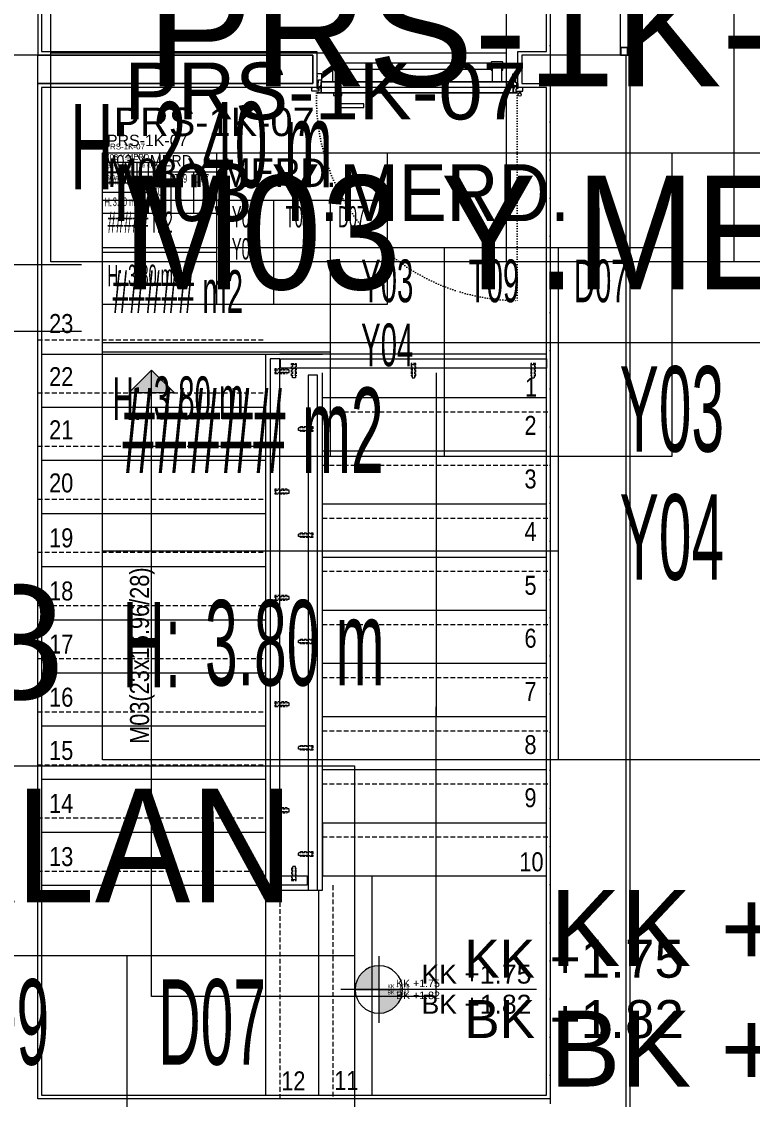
# Model space of a CAD drawing. Extents: x -9059 to 11889, y 0 to 6614.
# Drawn here: x 8836 to 9221, y 2956 to 3524 of the extents above; entities that cross this region are included whole.
import ezdxf
from ezdxf.enums import TextEntityAlignment as Align

# ---------------------------------------------------------------- set-up
doc = ezdxf.new("R2010")
doc.units = 0
doc.header["$LTSCALE"] = 10
doc.header["$MEASUREMENT"] = 0
for name, pattern in [('DASHDOT', [1, 0.5, -0.25, 0, -0.25]), ('DOT2', [0.125, 0, -0.125]), ('HIDDEN', [0.375, 0.25, -0.125])]:
    doc.linetypes.add(name, pattern=pattern)
doc.layers.get('0').update_dxf_attribs({"color": 9, "lineweight": 9})
for name, color, linetype, lineweight in [('00', 9, 'Continuous', 9), ('01', 9, 'Continuous', 9), ('06B', 9, 'Continuous', 9), ('06D', 9, 'Continuous', 9), ('10', 9, 'Continuous', 9), ('11', 9, 'Continuous', 9), ('14', 9, 'Continuous', 9), ('19', 9, 'Continuous', 9), ('19D', 9, 'DOT2', 9), ('20', 9, 'DOT2', 9), ('21', 9, 'Continuous', 9), ('21 @ 1 (1)', 9, 'Continuous', 9), ('21 @ 1 (2)', 9, 'Continuous', 9), ('21 @ 10 (2)', 9, 'Continuous', 9), ('21 @ 10 (3)', 9, 'Continuous', 9), ('21 @ 2 (1)', 9, 'Continuous', 9), ('21 @ 2 (2)', 9, 'Continuous', 9), ('21 @ 20', 9, 'Continuous', 9), ('21 @ 5 (2)', 9, 'Continuous', 9), ('21_mahal200', 9, 'Continuous', 9), ('21_mahal200 @ 1', 9, 'Continuous', 9), ('21_mahal200 @ 10 (1)', 9, 'Continuous', 9), ('21_mahal200 @ 10 (2)', 9, 'Continuous', 9), ('21_mahal200 @ 2', 9, 'Continuous', 9), ('21_mahal200 @ 20', 9, 'Continuous', 9), ('21_mahal200 @ 5 (1)', 9, 'Continuous', 9), ('21_mahal200 @ 5 (2)', 9, 'Continuous', 9), ('24', 9, 'DASHDOT', 9), ('33', 9, 'BATTING', 9), ('35', 9, 'Continuous', 9), ('40A', 9, 'Continuous', 9)]:
    doc.layers.add(name, color=color, linetype=linetype, lineweight=lineweight)
doc.styles.add('Arial', font='arial.ttf', dxfattribs={"height": 2.5})
doc.styles.add('MuuM_TEXT-STANDART', font='ARIALN.TTF')
doc.linetypes.add('BATTING', pattern='A,0.0001,-0.1,[134,ltypeshp.shx,S=0.1,R=0,X=-0.1,Y=0],-0.2,[134,ltypeshp.shx,S=0.1,R=180,X=0.1,Y=0],-0.1', length=0.4001)

# ---------------------------------------------------------------- blocks, each defined once
blk = doc.blocks.new('p-mek')
for p, q in [((1085, -328.41), (1193.11, -328.41)), ((1085, -363.41), (1193.11, -363.41))]:
    blk.add_line(p, q)
at = {"color": 6}
blk.add_lwpolyline([(210.29, -281.08, -0.000027), (210.29, -1029.08, 0.400031)], format="xyb", dxfattribs=at)
blk = doc.blocks.new('0a_roomno2')
blk.add_lwpolyline([(30, -16), (0, -16), (0, 0), (30, 0)], close=True)
for points in [[(0, 0), (30, 0)], [(0, -5), (30, -5)], [(12, -5), (12, -16)], [(18, -5), (18, -16)], [(24, -5), (24, -16)], [(12, -10.5), (0, -10.5)]]:
    blk.add_lwpolyline(points)
at = {"layer": '40A'}
blk.add_lwpolyline([(0, 0), (30, 0)], dxfattribs=at)
at = {"style": 'MuuM_TEXT-STANDART', "width": 0.6}
blk.add_text('H:', height=2.25, dxfattribs=at).set_placement((0.525, -12.962), align=Align.MIDDLE_LEFT)
at = {"style": 'Arial'}
blk.add_attdef('ODANO', (0, 1.505), '', height=3, dxfattribs=at)
blk.add_attdef('MEKANADI', text='', height=3, dxfattribs=at).set_placement((0.525, -4.75), align=Align.BOTTOM_LEFT)
at = {"style": 'MuuM_TEXT-STANDART', "width": 0.6}
for tag, p in [('YER01', (15, -7)), ('TAVAN01', (20.625, -7)), ('DUVAR01', (26.25, -7)), ('YER02', (15, -10.375)), ('TAVAN02', (20.625, -10.375)), ('DUVAR02', (26.25, -10.375)), ('YER03', (15, -13.75)), ('TAVAN03', (20.625, -13.75)), ('DUVAR03', (26.25, -13.75))]:
    blk.add_attdef(tag, text='', height=2.25, dxfattribs=at).set_placement(p, align=Align.MIDDLE_CENTER)
at = {"style": 'MuuM_TEXT-STANDART'}
blk.add_attdef('M2', text='', height=2.25, dxfattribs=at).set_placement((1.323, -7.805), align=Align.MIDDLE_LEFT)
at = {"style": 'MuuM_TEXT-STANDART', "width": 0.6}
blk.add_attdef('TEMIZTAVANYUKSEKLIGI', text='', height=2.25, dxfattribs=at).set_placement((2.7, -13.162), align=Align.MIDDLE_LEFT)
blk = doc.blocks.new('*U894')
at = {"layer": '21_mahal200 @ 20'}
ref = blk.add_blockref('0a_roomno2', (8851.4, 3717.75), dxfattribs=dict(at, xscale=20, yscale=20, zscale=20))
ref.add_attrib('ODANO', ' PRS-1K-06', (8851.4, 3752.85), dxfattribs={"layer": '0', "height": 60, "style": 'Arial'})
ref.add_attrib('MEKANADI', 'YANGIN HOLÜ', dxfattribs={"layer": '0', "height": 60, "style": 'Arial'}).set_placement((8861.9, 3627.75), align=Align.BOTTOM_LEFT)
ref.add_attrib('M2', '#### m2', dxfattribs={"layer": '0', "height": 45, "style": 'MuuM_TEXT-STANDART', "width": 0.6}).set_placement((8861.9, 3571.5), align=Align.MIDDLE_LEFT)
ref.add_attrib('TEMIZTAVANYUKSEKLIGI', '2.40 m', dxfattribs={"layer": '0', "height": 45, "style": 'MuuM_TEXT-STANDART', "width": 0.6}).set_placement((8905.4, 3459.51), align=Align.MIDDLE_LEFT)
ref.add_attrib('YER01', 'Y04', dxfattribs={"layer": '0', "height": 45, "style": 'MuuM_TEXT-STANDART', "width": 0.6}).set_placement((9151.4, 3582.75), align=Align.MIDDLE_CENTER)
ref.add_attrib('TAVAN01', 'T08', dxfattribs={"layer": '0', "height": 45, "style": 'MuuM_TEXT-STANDART', "width": 0.6}).set_placement((9263.9, 3582.75), align=Align.MIDDLE_CENTER)
ref.add_attrib('DUVAR01', 'D07', dxfattribs={"layer": '0', "height": 45, "style": 'MuuM_TEXT-STANDART', "width": 0.6}).set_placement((9376.4, 3582.75), align=Align.MIDDLE_CENTER)
ref.add_attrib('TAVAN02', 'T09', dxfattribs={"layer": '0', "height": 45, "style": 'MuuM_TEXT-STANDART', "width": 0.6}).set_placement((9263.9, 3515.25), align=Align.MIDDLE_CENTER)
blk = doc.blocks.new('p-yn_sackasa')
at = {"layer": '10'}
for points in [[(0.6, 3), (1, 3), (1, 4.5), (2.3, 4.5), (2.3, 3.7), (2.7, 3.7), (2.7, 7.6), (0, 7.6), (0, 6.5), (0.6, 6.5)], [(0.6, 3), (0.6, -0.4), (1.1, -0.4), (1.1, -1.4), (-2.6, -1.4), (-2.6, 0.5), (-2, 0.5)], [(0, 0), (0.6, 0), (0.6, 2.6), (0, 2.6), (0, 0)], [(0.3, 2.6), (0.3, 0)]]:
    blk.add_lwpolyline(points, dxfattribs=at)
blk = doc.blocks.new('K-YN-016')
at = {"layer": '06D'}
for points in [[(22.5, 9.56), (21.87, 9.56), (21.87, 13.56, -0.414214), (22.25, 13.93), (27.75, 13.93, -0.414214), (28.12, 13.56), (28.12, 9.56), (27.5, 9.56)], [(111.5, 9.56), (112.12, 9.56), (112.12, 13.56, 0.414214), (111.75, 13.93), (106.25, 13.93, 0.414214), (105.87, 13.56), (105.87, 9.56), (106.5, 9.56)]]:
    blk.add_lwpolyline(points, format="xyb", dxfattribs=at)
for points in [[(105.87, 13.31), (28.12, 13.31), (28.12, 10.18), (105.87, 10.18)], [(111.5, 12.06), (106.5, 12.06), (106.5, 3.44), (111.5, 3.44)], [(22.5, 10.94), (27.5, 10.94), (27.5, 3.44), (22.5, 3.44)]]:
    blk.add_lwpolyline(points, close=True, dxfattribs=at)
for points in [[(22.8, -2.56), (22.8, -3.81), (27.2, -3.81), (27.2, -2.56), (22.8, -2.56)], [(23.87, -3.81), (23.87, -10.06), (38.87, -10.06), (38.87, -8.19), (26.12, -8.19), (26.12, -8.19), (26.12, -3.81), (23.87, -3.81)]]:
    blk.add_lwpolyline(points, dxfattribs=at)
at = {"layer": '10', "ltscale": 10}
for p, q in [((15, 0.68), (16, 1.33)), ((15, 0.68), (16, 1.33)), ((16, 0.28), (15, 0.28)), ((16, 0.28), (15, 0.28)), ((16, 0.08), (15, 0.08)), ((16, 0.08), (15, 0.08)), ((16, 1.76), (16, 1.33)), ((16.3, 1.76), (16, 1.76)), ((16, 1.76), (16, 1.33)), ((16.3, 1.76), (16, 1.76)), ((16, 1.33), (16, -0.17)), ((16, 1.33), (16, -0.17)), ((16.3, -2.19), (16.3, 3.34)), ((16.3, 1.33), (16.3, 1.76)), ((16.3, 1.33), (16.3, 1.76)), ((16.3, -0.17), (16.3, 1.33)), ((16.3, -0.17), (16.3, 1.33)), ((117.6, 3.44), (16.4, 3.44)), ((117.5, 3.29), (16.45, 3.29)), ((16.45, -2.29), (16.45, 3.29)), ((117.55, -2.29), (117.55, 3.24)), ((117.7, -2.19), (117.7, 3.34)), ((117.7, 1.76), (117.7, 0.26)), ((118, 1.76), (117.7, 1.76)), ((117.7, 0.26), (117.7, -0.17)), ((118, 0.26), (118, 1.76)), ((118, 1.51), (119, 1.51)), ((118, 1.31), (119, 1.31)), ((119, 0.91), (118, 0.26)), ((118, -0.17), (118, 0.26)), ((14.3, -2.46), (14.3, -2.34)), ((14.4, -2.24), (16.25, -2.24)), ((119.6, -2.56), (14.4, -2.56)), ((14.45, -2.41), (14.45, -2.39)), ((14.45, -2.39), (16.35, -2.39)), ((119.54, -2.41), (14.45, -2.41)), ((16, -0.17), (16.3, -0.17)), ((16, -0.17), (16.3, -0.17)), ((119.54, -2.39), (117.65, -2.39)), ((117.7, -0.17), (118, -0.17)), ((119.6, -2.24), (117.75, -2.24)), ((119.55, -2.41), (119.55, -2.39)), ((119.7, -2.46), (119.7, -2.34)), ((120.84, -2), (120.84, -2.43)), ((120.84, -2), (120.84, -2.43)), ((121.05, -2), (121.05, -2.43)), ((121.05, -2), (121.05, -2.43)), ((121.22, -2.16), (121.05, -2.16)), ((121.22, -2.16), (121.05, -2.16)), ((121.22, -2.16), (121.22, -2.29)), ((121.22, -2.16), (121.22, -2.29)), ((121.6, -2.73), (121.73, -2.62)), ((121.6, -2.73), (121.73, -2.62))]:
    blk.add_line(p, q, dxfattribs=at)
blk.add_circle((120.95, -3.26), 0.843, dxfattribs=at)
blk.add_circle((120.95, -3.26), 0.843, dxfattribs=at)
for centre, radius, start, end in [((16.44, 3.3), 0.141, 104.9271, 165.0729), ((117.5, 3.24), 0.05, 0, 90), ((117.6, 3.34), 0.1, 0, 90), ((14.4, -2.34), 0.1, 90, 180), ((14.4, -2.46), 0.1, 180, 270), ((14.45, -2.39), 0.005, 90, 180), ((14.45, -2.41), 0.005, 180, 270), ((16.25, -2.19), 0.05, 270, 0), ((16.35, -2.29), 0.1, 270, 0), ((117.65, -2.29), 0.1, 180, 270), ((117.75, -2.19), 0.05, 180, 270), ((119.54, -2.39), 0.005, 0, 90), ((119.54, -2.41), 0.005, 270, 360), ((119.6, -2.34), 0.1, 0, 90), ((119.6, -2.46), 0.1, 270, 0), ((120.42, -2.26), 0.302, 285.5524, 60.0315), ((120.42, -2.26), 0.302, 285.5524, 60.0315), ((120.42, -2.26), 0.428, 336.352, 37.621), ((120.42, -2.26), 0.428, 336.352, 37.621), ((120.95, -3.26), 1.01, 39.4092, 74.2861), ((120.95, -3.26), 1.01, 39.4092, 74.2861)]:
    blk.add_arc(centre, radius, start, end, dxfattribs=at)
at = {"layer": '20'}
blk.add_lwpolyline([(119.7, -2.35), (119.7, -111.8, -0.421209), (13.92, -2.35, 1)], format="xyb", dxfattribs=at)
at = {"layer": '33', "ltscale": 0.25}
blk.add_lwpolyline([(117.55, 0.48), (16.45, 0.48)], dxfattribs=at)
blk.add_blockref('p-yn_sackasa', (14, 0))
at = {"xscale": -1}
blk.add_blockref('p-yn_sackasa', (120, 0), dxfattribs=at)
blk = doc.blocks.new('*U901')
at = {"layer": '21_mahal200 @ 1'}
ref = blk.add_blockref('0a_roomno2', (8878.7, 3455.28), dxfattribs=at)
ref.add_attrib('ODANO', ' PRS-1K-07', (8878.7, 3457.04), dxfattribs={"layer": '0', "height": 3, "style": 'Arial'})
ref.add_attrib('MEKANADI', 'M03 Y.MERD.', dxfattribs={"layer": '0', "height": 3, "style": 'Arial', "width": 0.9}).set_placement((8879.23, 3450.78), align=Align.BOTTOM_LEFT)
ref.add_attrib('M2', '##### m2', dxfattribs={"layer": '0', "height": 2.25, "style": 'MuuM_TEXT-STANDART', "width": 0.6}).set_placement((8879.23, 3447.97), align=Align.MIDDLE_LEFT)
ref.add_attrib('TEMIZTAVANYUKSEKLIGI', '3.80 m', dxfattribs={"layer": '0', "height": 2.25, "style": 'MuuM_TEXT-STANDART', "width": 0.6}).set_placement((8881.4, 3442.37), align=Align.MIDDLE_LEFT)
ref.add_attrib('YER01', 'Y03', dxfattribs={"layer": '0', "height": 2.25, "style": 'MuuM_TEXT-STANDART', "width": 0.6}).set_placement((8893.7, 3448.53), align=Align.MIDDLE_CENTER)
ref.add_attrib('TAVAN01', 'T09', dxfattribs={"layer": '0', "height": 2.25, "style": 'MuuM_TEXT-STANDART', "width": 0.6}).set_placement((8899.33, 3448.53), align=Align.MIDDLE_CENTER)
ref.add_attrib('DUVAR01', 'D07', dxfattribs={"layer": '0', "height": 2.25, "style": 'MuuM_TEXT-STANDART', "width": 0.6}).set_placement((8904.95, 3448.53), align=Align.MIDDLE_CENTER)
ref.add_attrib('YER02', 'Y04', dxfattribs={"layer": '0', "height": 2.25, "style": 'MuuM_TEXT-STANDART', "width": 0.6}).set_placement((8893.7, 3445.16), align=Align.MIDDLE_CENTER)
at = {"layer": '21_mahal200 @ 10 (1)'}
ref = blk.add_blockref('0a_roomno2', (8878.7, 3455.28), dxfattribs=dict(at, xscale=10, yscale=10, zscale=10))
ref.add_attrib('ODANO', ' PRS-1K-07', (8878.7, 3472.83), dxfattribs={"layer": '0', "height": 30, "style": 'Arial'})
ref.add_attrib('MEKANADI', 'M03 Y.MERD.', dxfattribs={"layer": '0', "height": 30, "style": 'Arial', "width": 0.9}).set_placement((8883.95, 3410.28), align=Align.BOTTOM_LEFT)
ref.add_attrib('M2', '##### m2', dxfattribs={"layer": '0', "height": 22.5, "style": 'MuuM_TEXT-STANDART', "width": 0.6}).set_placement((8883.95, 3382.16), align=Align.MIDDLE_LEFT)
ref.add_attrib('TEMIZTAVANYUKSEKLIGI', '3.80 m', dxfattribs={"layer": '0', "height": 22.5, "style": 'MuuM_TEXT-STANDART', "width": 0.6}).set_placement((8905.7, 3326.16), align=Align.MIDDLE_LEFT)
ref.add_attrib('YER01', 'Y03', dxfattribs={"layer": '0', "height": 22.5, "style": 'MuuM_TEXT-STANDART', "width": 0.6}).set_placement((9028.7, 3387.78), align=Align.MIDDLE_CENTER)
ref.add_attrib('TAVAN01', 'T09', dxfattribs={"layer": '0', "height": 22.5, "style": 'MuuM_TEXT-STANDART', "width": 0.6}).set_placement((9084.95, 3387.78), align=Align.MIDDLE_CENTER)
ref.add_attrib('DUVAR01', 'D07', dxfattribs={"layer": '0', "height": 22.5, "style": 'MuuM_TEXT-STANDART', "width": 0.6}).set_placement((9141.2, 3387.78), align=Align.MIDDLE_CENTER)
ref.add_attrib('YER02', 'Y04', dxfattribs={"layer": '0', "height": 22.5, "style": 'MuuM_TEXT-STANDART', "width": 0.6}).set_placement((9028.7, 3354.03), align=Align.MIDDLE_CENTER)
at = {"layer": '21_mahal200 @ 10 (2)'}
ref = blk.add_blockref('0a_roomno2', (8878.7, 3455.28), dxfattribs=dict(at, xscale=10, yscale=10, zscale=10))
ref.add_attrib('ODANO', ' PRS-1K-07', (8878.7, 3472.83), dxfattribs={"layer": '0', "height": 30, "style": 'Arial'})
ref.add_attrib('MEKANADI', 'M03 Y.MERD.', dxfattribs={"layer": '0', "height": 30, "style": 'Arial', "width": 0.9}).set_placement((8883.95, 3410.28), align=Align.BOTTOM_LEFT)
ref.add_attrib('M2', '##### m2', dxfattribs={"layer": '0', "height": 22.5, "style": 'MuuM_TEXT-STANDART', "width": 0.6}).set_placement((8883.95, 3382.16), align=Align.MIDDLE_LEFT)
ref.add_attrib('TEMIZTAVANYUKSEKLIGI', '3.80 m', dxfattribs={"layer": '0', "height": 22.5, "style": 'MuuM_TEXT-STANDART', "width": 0.6}).set_placement((8905.7, 3326.16), align=Align.MIDDLE_LEFT)
ref.add_attrib('YER01', 'Y03', dxfattribs={"layer": '0', "height": 22.5, "style": 'MuuM_TEXT-STANDART', "width": 0.6}).set_placement((9028.7, 3387.78), align=Align.MIDDLE_CENTER)
ref.add_attrib('TAVAN01', 'T09', dxfattribs={"layer": '0', "height": 22.5, "style": 'MuuM_TEXT-STANDART', "width": 0.6}).set_placement((9084.95, 3387.78), align=Align.MIDDLE_CENTER)
ref.add_attrib('DUVAR01', 'D07', dxfattribs={"layer": '0', "height": 22.5, "style": 'MuuM_TEXT-STANDART', "width": 0.6}).set_placement((9141.2, 3387.78), align=Align.MIDDLE_CENTER)
ref.add_attrib('YER02', 'Y04', dxfattribs={"layer": '0', "height": 22.5, "style": 'MuuM_TEXT-STANDART', "width": 0.6}).set_placement((9028.7, 3354.03), align=Align.MIDDLE_CENTER)
at = {"layer": '21_mahal200 @ 2'}
ref = blk.add_blockref('0a_roomno2', (8878.7, 3455.28), dxfattribs=dict(at, xscale=2, yscale=2, zscale=2))
ref.add_attrib('ODANO', ' PRS-1K-07', (8878.7, 3458.79), dxfattribs={"layer": '0', "height": 6, "style": 'Arial'})
ref.add_attrib('MEKANADI', 'M03 Y.MERD.', dxfattribs={"layer": '0', "height": 6, "style": 'Arial', "width": 0.9}).set_placement((8879.75, 3446.28), align=Align.BOTTOM_LEFT)
ref.add_attrib('M2', '##### m2', dxfattribs={"layer": '0', "height": 4.5, "style": 'MuuM_TEXT-STANDART', "width": 0.6}).set_placement((8879.75, 3440.66), align=Align.MIDDLE_LEFT)
ref.add_attrib('TEMIZTAVANYUKSEKLIGI', '3.80 m', dxfattribs={"layer": '0', "height": 4.5, "style": 'MuuM_TEXT-STANDART', "width": 0.6}).set_placement((8884.1, 3429.46), align=Align.MIDDLE_LEFT)
ref.add_attrib('YER01', 'Y03', dxfattribs={"layer": '0', "height": 4.5, "style": 'MuuM_TEXT-STANDART', "width": 0.6}).set_placement((8908.7, 3441.78), align=Align.MIDDLE_CENTER)
ref.add_attrib('TAVAN01', 'T09', dxfattribs={"layer": '0', "height": 4.5, "style": 'MuuM_TEXT-STANDART', "width": 0.6}).set_placement((8919.95, 3441.78), align=Align.MIDDLE_CENTER)
ref.add_attrib('DUVAR01', 'D07', dxfattribs={"layer": '0', "height": 4.5, "style": 'MuuM_TEXT-STANDART', "width": 0.6}).set_placement((8931.2, 3441.78), align=Align.MIDDLE_CENTER)
ref.add_attrib('YER02', 'Y04', dxfattribs={"layer": '0', "height": 4.5, "style": 'MuuM_TEXT-STANDART', "width": 0.6}).set_placement((8908.7, 3435.03), align=Align.MIDDLE_CENTER)
at = {"layer": '21_mahal200 @ 20'}
ref = blk.add_blockref('0a_roomno2', (8878.7, 3455.28), dxfattribs=dict(at, xscale=20, yscale=20, zscale=20))
ref.add_attrib('ODANO', ' PRS-1K-07', (8878.7, 3490.38), dxfattribs={"layer": '0', "height": 60, "style": 'Arial'})
ref.add_attrib('MEKANADI', 'M03 Y.MERD.', dxfattribs={"layer": '0', "height": 60, "style": 'Arial', "width": 0.9}).set_placement((8889.2, 3365.28), align=Align.BOTTOM_LEFT)
ref.add_attrib('M2', '##### m2', dxfattribs={"layer": '0', "height": 45, "style": 'MuuM_TEXT-STANDART', "width": 0.6}).set_placement((8889.2, 3309.03), align=Align.MIDDLE_LEFT)
ref.add_attrib('TEMIZTAVANYUKSEKLIGI', '3.80 m', dxfattribs={"layer": '0', "height": 45, "style": 'MuuM_TEXT-STANDART', "width": 0.6}).set_placement((8932.7, 3197.04), align=Align.MIDDLE_LEFT)
ref.add_attrib('YER01', 'Y03', dxfattribs={"layer": '0', "height": 45, "style": 'MuuM_TEXT-STANDART', "width": 0.6}).set_placement((9178.7, 3320.28), align=Align.MIDDLE_CENTER)
ref.add_attrib('TAVAN01', 'T09', dxfattribs={"layer": '0', "height": 45, "style": 'MuuM_TEXT-STANDART', "width": 0.6}).set_placement((9291.2, 3320.28), align=Align.MIDDLE_CENTER)
ref.add_attrib('DUVAR01', 'D07', dxfattribs={"layer": '0', "height": 45, "style": 'MuuM_TEXT-STANDART', "width": 0.6}).set_placement((9403.7, 3320.28), align=Align.MIDDLE_CENTER)
ref.add_attrib('YER02', 'Y04', dxfattribs={"layer": '0', "height": 45, "style": 'MuuM_TEXT-STANDART', "width": 0.6}).set_placement((9178.7, 3252.78), align=Align.MIDDLE_CENTER)
at = {"layer": '21_mahal200 @ 5 (1)'}
ref = blk.add_blockref('0a_roomno2', (8878.7, 3455.28), dxfattribs=dict(at, xscale=5, yscale=5, zscale=5))
ref.add_attrib('ODANO', ' PRS-1K-07', (8878.7, 3464.06), dxfattribs={"layer": '0', "height": 15, "style": 'Arial'})
ref.add_attrib('MEKANADI', 'M03 Y.MERD.', dxfattribs={"layer": '0', "height": 15, "style": 'Arial', "width": 0.9}).set_placement((8881.33, 3432.78), align=Align.BOTTOM_LEFT)
ref.add_attrib('M2', '##### m2', dxfattribs={"layer": '0', "height": 11.25, "style": 'MuuM_TEXT-STANDART', "width": 0.6}).set_placement((8881.33, 3418.72), align=Align.MIDDLE_LEFT)
ref.add_attrib('TEMIZTAVANYUKSEKLIGI', '3.80 m', dxfattribs={"layer": '0', "height": 11.25, "style": 'MuuM_TEXT-STANDART', "width": 0.6}).set_placement((8892.2, 3390.72), align=Align.MIDDLE_LEFT)
ref.add_attrib('YER01', 'Y03', dxfattribs={"layer": '0', "height": 11.25, "style": 'MuuM_TEXT-STANDART', "width": 0.6}).set_placement((8953.7, 3421.53), align=Align.MIDDLE_CENTER)
ref.add_attrib('TAVAN01', 'T09', dxfattribs={"layer": '0', "height": 11.25, "style": 'MuuM_TEXT-STANDART', "width": 0.6}).set_placement((8981.83, 3421.53), align=Align.MIDDLE_CENTER)
ref.add_attrib('DUVAR01', 'D07', dxfattribs={"layer": '0', "height": 11.25, "style": 'MuuM_TEXT-STANDART', "width": 0.6}).set_placement((9009.95, 3421.53), align=Align.MIDDLE_CENTER)
ref.add_attrib('YER02', 'Y04', dxfattribs={"layer": '0', "height": 11.25, "style": 'MuuM_TEXT-STANDART', "width": 0.6}).set_placement((8953.7, 3404.66), align=Align.MIDDLE_CENTER)
at = {"layer": '21_mahal200 @ 5 (2)'}
ref = blk.add_blockref('0a_roomno2', (8878.7, 3455.28), dxfattribs=dict(at, xscale=5, yscale=5, zscale=5))
ref.add_attrib('ODANO', ' PRS-1K-07', (8878.7, 3464.06), dxfattribs={"layer": '0', "height": 15, "style": 'Arial'})
ref.add_attrib('MEKANADI', 'M03 Y.MERD.', dxfattribs={"layer": '0', "height": 15, "style": 'Arial', "width": 0.9}).set_placement((8881.33, 3432.78), align=Align.BOTTOM_LEFT)
ref.add_attrib('M2', '##### m2', dxfattribs={"layer": '0', "height": 11.25, "style": 'MuuM_TEXT-STANDART', "width": 0.6}).set_placement((8881.33, 3418.72), align=Align.MIDDLE_LEFT)
ref.add_attrib('TEMIZTAVANYUKSEKLIGI', '3.80 m', dxfattribs={"layer": '0', "height": 11.25, "style": 'MuuM_TEXT-STANDART', "width": 0.6}).set_placement((8892.2, 3390.72), align=Align.MIDDLE_LEFT)
ref.add_attrib('YER01', 'Y03', dxfattribs={"layer": '0', "height": 11.25, "style": 'MuuM_TEXT-STANDART', "width": 0.6}).set_placement((8953.7, 3421.53), align=Align.MIDDLE_CENTER)
ref.add_attrib('TAVAN01', 'T09', dxfattribs={"layer": '0', "height": 11.25, "style": 'MuuM_TEXT-STANDART', "width": 0.6}).set_placement((8981.83, 3421.53), align=Align.MIDDLE_CENTER)
ref.add_attrib('DUVAR01', 'D07', dxfattribs={"layer": '0', "height": 11.25, "style": 'MuuM_TEXT-STANDART', "width": 0.6}).set_placement((9009.95, 3421.53), align=Align.MIDDLE_CENTER)
ref.add_attrib('YER02', 'Y04', dxfattribs={"layer": '0', "height": 11.25, "style": 'MuuM_TEXT-STANDART', "width": 0.6}).set_placement((8953.7, 3404.66), align=Align.MIDDLE_CENTER)
blk = doc.blocks.new('p-lama profili')
at = {"layer": '20', "linetype": 'HIDDEN', "ltscale": 0.5}
blk.add_lwpolyline([(0.75, -0.45), (-0.75, -0.45), (-0.75, -6.5), (-1.25, -6.5), (-1.25, -0.45), (-1.25, -0.45), (-1.25, 0), (1.25, 0), (1.25, -0.45), (1.25, -0.45), (1.25, -6.5), (0.75, -6.5), (0.75, -0.45)], dxfattribs=at)
blk.add_lwpolyline([(-0.75, -2.5), (0.75, -2.5), (0.75, -7.5), (-0.75, -7.5)], close=True, dxfattribs=at)
blk = doc.blocks.new('0a_elevationtarget-p')
h = blk.add_hatch(color=256)
h.paths.add_polyline_path([(2.5, 0, 0.414214), (0, 2.5), (0, 0)])
h.paths.add_polyline_path([(0, 0), (-2.5, 0, 0.414214), (0, -2.5)])
blk.add_line((0, -3.5), (0, 3.5))
blk.add_lwpolyline([(16.605, 0), (-4, 0)])
blk.add_circle((0, 0), 2.5)
at = {"layer": '40A'}
blk.add_lwpolyline([(-2.5, 0), (2.5, 0)], dxfattribs=at)
at = {"style": 'Arial'}
blk.add_attdef('BITMISKOT', text='', height=2, dxfattribs=at).set_placement((4.5, 0), align=Align.BOTTOM_LEFT)
blk.add_attdef('KABAKOT', text='', height=2, dxfattribs=at).set_placement((4.5, -0.592), align=Align.TOP_LEFT)
blk = doc.blocks.new('*U902')
at = {"layer": '21 @ 1 (1)'}
ref = blk.add_blockref('0a_elevationtarget-p', (-9025.36, 3014.35), dxfattribs=dict(at, zscale=-1, rotation=180))
ref.add_attrib('BITMISKOT', 'BK +1.82', dxfattribs={"layer": '0', "height": 2, "style": 'Arial'}).set_placement((9028.81, 3011.19), align=Align.BOTTOM_LEFT)
ref.add_attrib('KABAKOT', 'KK +1.75', dxfattribs={"layer": '0', "height": 2, "style": 'Arial'}).set_placement((9028.81, 3016.97), align=Align.TOP_LEFT)
at = {"layer": '21 @ 1 (2)'}
ref = blk.add_blockref('0a_elevationtarget-p', (1705.33, 3014.35), dxfattribs=dict(at, zscale=-1, rotation=180))
ref.add_attrib('BITMISKOT', 'BK +1.82', dxfattribs={"layer": '0', "height": 2, "style": 'Arial'}).set_placement((9028.81, 3011.19), align=Align.BOTTOM_LEFT)
ref.add_attrib('KABAKOT', 'KK +1.75', dxfattribs={"layer": '0', "height": 2, "style": 'Arial'}).set_placement((9028.81, 3016.97), align=Align.TOP_LEFT)
at = {"layer": '21 @ 10 (2)'}
ref = blk.add_blockref('0a_elevationtarget-p', (1705.33, 3014.35), dxfattribs=dict(at, xscale=10, yscale=10, zscale=-10, rotation=180))
ref.add_attrib('BITMISKOT', 'BK +1.82', dxfattribs={"layer": '0', "height": 20, "style": 'Arial'}).set_placement((9069.31, 2982.77), align=Align.BOTTOM_LEFT)
ref.add_attrib('KABAKOT', 'KK +1.75', dxfattribs={"layer": '0', "height": 20, "style": 'Arial'}).set_placement((9069.31, 3040.53), align=Align.TOP_LEFT)
at = {"layer": '21 @ 10 (3)'}
ref = blk.add_blockref('0a_elevationtarget-p', (1705.33, 3014.35), dxfattribs=dict(at, xscale=10, yscale=10, zscale=-10, rotation=180))
ref.add_attrib('BITMISKOT', 'BK +1.82', dxfattribs={"layer": '0', "height": 20, "style": 'Arial'}).set_placement((9069.31, 2982.77), align=Align.BOTTOM_LEFT)
ref.add_attrib('KABAKOT', 'KK +1.75', dxfattribs={"layer": '0', "height": 20, "style": 'Arial'}).set_placement((9069.31, 3040.53), align=Align.TOP_LEFT)
at = {"layer": '21 @ 2 (1)'}
ref = blk.add_blockref('0a_elevationtarget-p', (-9025.36, 3014.35), dxfattribs=dict(at, xscale=2, yscale=2, zscale=-2, rotation=180))
ref.add_attrib('BITMISKOT', 'BK +1.82', dxfattribs={"layer": '0', "height": 4, "style": 'Arial'}).set_placement((9033.31, 3008.04), align=Align.BOTTOM_LEFT)
ref.add_attrib('KABAKOT', 'KK +1.75', dxfattribs={"layer": '0', "height": 4, "style": 'Arial'}).set_placement((9033.31, 3019.59), align=Align.TOP_LEFT)
at = {"layer": '21 @ 2 (2)'}
ref = blk.add_blockref('0a_elevationtarget-p', (1705.33, 3014.35), dxfattribs=dict(at, xscale=2, yscale=2, zscale=-2, rotation=180))
ref.add_attrib('BITMISKOT', 'BK +1.82', dxfattribs={"layer": '0', "height": 4, "style": 'Arial'}).set_placement((9033.31, 3008.04), align=Align.BOTTOM_LEFT)
ref.add_attrib('KABAKOT', 'KK +1.75', dxfattribs={"layer": '0', "height": 4, "style": 'Arial'}).set_placement((9033.31, 3019.59), align=Align.TOP_LEFT)
at = {"layer": '21 @ 20'}
ref = blk.add_blockref('0a_elevationtarget-p', (1705.33, 3014.35), dxfattribs=dict(at, xscale=20, yscale=20, zscale=-20, rotation=180))
ref.add_attrib('BITMISKOT', 'BK +1.82', dxfattribs={"layer": '0', "height": 40, "style": 'Arial'}).set_placement((9114.31, 2951.19), align=Align.BOTTOM_LEFT)
ref.add_attrib('KABAKOT', 'KK +1.75', dxfattribs={"layer": '0', "height": 40, "style": 'Arial'}).set_placement((9114.31, 3066.71), align=Align.TOP_LEFT)
at = {"layer": '21 @ 5 (2)'}
ref = blk.add_blockref('0a_elevationtarget-p', (9024.31, 3014.35), dxfattribs=dict(at, xscale=-5, yscale=5, zscale=5, rotation=180))
ref.add_attrib('BITMISKOT', 'BK +1.82', dxfattribs={"layer": '0', "height": 10, "style": 'Arial'}).set_placement((9046.81, 2998.56), align=Align.BOTTOM_LEFT)
ref.add_attrib('KABAKOT', 'KK +1.75', dxfattribs={"layer": '0', "height": 10, "style": 'Arial'}).set_placement((9046.81, 3027.44), align=Align.TOP_LEFT)
blk = doc.blocks.new('*U908')
at = {"layer": '21_mahal200 @ 20'}
ref = blk.add_blockref('0a_roomno2', (8411.43, 3132.21), dxfattribs=dict(at, xscale=20, yscale=20, zscale=20))
ref.add_attrib('ODANO', ' PRS-1K-08', (8411.43, 3167.31), dxfattribs={"layer": '0', "height": 60, "style": 'Arial'})
ref.add_attrib('MEKANADI', 'MEKANİK ALAN', dxfattribs={"layer": '0', "height": 60, "style": 'Arial', "width": 0.9}).set_placement((8421.93, 3042.21), align=Align.BOTTOM_LEFT)
ref.add_attrib('M2', '###### m2', dxfattribs={"layer": '0', "height": 45, "style": 'MuuM_TEXT-STANDART', "width": 0.6}).set_placement((8421.93, 2985.96), align=Align.MIDDLE_LEFT)
ref.add_attrib('TEMIZTAVANYUKSEKLIGI', '2.30  m', dxfattribs={"layer": '0', "height": 45, "style": 'MuuM_TEXT-STANDART', "width": 0.6}).set_placement((8465.43, 2873.97), align=Align.MIDDLE_LEFT)
ref.add_attrib('YER01', 'Y02', dxfattribs={"layer": '0', "height": 45, "style": 'MuuM_TEXT-STANDART', "width": 0.6}).set_placement((8711.43, 2997.21), align=Align.MIDDLE_CENTER)
ref.add_attrib('TAVAN01', 'T09', dxfattribs={"layer": '0', "height": 45, "style": 'MuuM_TEXT-STANDART', "width": 0.6}).set_placement((8823.93, 2997.21), align=Align.MIDDLE_CENTER)
ref.add_attrib('DUVAR01', 'D07', dxfattribs={"layer": '0', "height": 45, "style": 'MuuM_TEXT-STANDART', "width": 0.6}).set_placement((8936.43, 2997.21), align=Align.MIDDLE_CENTER)

msp = doc.modelspace()

# ---------------------------------------------------------------- hatches: boundary and pattern name
at = {"layer": '19'}
h = msp.add_hatch(color=256, dxfattribs=at)
h.dxf.hatch_style = 1
h.paths.add_polyline_path([(8916.54, 3328.73), (8892.54, 3328.73), (8904.54, 3340.75)])

# ---------------------------------------------------------------- linework, layer by layer
at = {"layer": '00'}
for points in [[(8829.54, 3506.73), (8829.54, 3766.73), (8464.54, 3766.73), (8464.54, 3786.73), (9094.54, 3786.73), (9094.54, 3766.73), (9084.54, 3766.73), (9084.54, 3766.73), (9084.54, 3766.73), (9084.54, 3766.73), (8844.54, 3766.73), (8844.54, 3506.73)], [(8844.54, 3506.73), (8989.54, 3506.73), (8989.54, 3491.73), (8844.54, 3491.73)]]:
    msp.add_lwpolyline(points, close=True, dxfattribs=at)
for points in [[(9129.54, 3506.73), (9129.54, 3506.73), (9129.54, 3616.73), (9114.54, 3616.73), (9114.54, 3506.73), (9099.54, 3506.73), (9099.54, 3491.73), (9114.54, 3491.73)], [(8844.54, 3491.73), (8989.54, 3491.73), (8989.54, 3506.73), (8844.54, 3506.73)]]:
    msp.add_lwpolyline(points, dxfattribs=at)
at = {"layer": '01'}
msp.add_lwpolyline([(9114.54, 3346.73), (9114.54, 3346.73), (9114.54, 3346.73), (9114.54, 2956.73), (8844.54, 2956.73), (8844.54, 3346.73), (8844.54, 3346.73), (8844.54, 3506.73), (8804.54, 3506.73), (8804.54, 2906.73), (9154.54, 2906.73), (9154.54, 3506.73), (9114.54, 3506.73)], close=True, dxfattribs=at)
at = {"layer": '06B'}
for points in [[(8972.04, 3346.73), (8967.04, 3346.73), (8967.04, 3066.73), (8972.04, 3066.73)], [(8972.54, 3341.73), (8972.54, 3346.73), (9112.54, 3346.73), (9112.54, 3341.73)], [(8992.04, 3338.11), (8987.04, 3338.11), (8987.04, 3066.73), (8992.04, 3066.73)], [(8972.54, 3069.23), (8972.54, 3074.23), (8986.54, 3074.23), (8986.54, 3069.23)]]:
    msp.add_lwpolyline(points, close=True, dxfattribs=at)
at = {"layer": '06D'}
msp.add_lwpolyline([(9151.54, 3506.73), (9151.54, 3613.73), (9129.54, 3613.73)], dxfattribs=at)
at = {"layer": '10'}
for points in [[(9151.54, 3506.73), (9155.54, 3506.73), (9155.54, 3510.73), (9151.54, 3510.73)], [(9151.74, 3506.93), (9155.34, 3506.93), (9155.34, 3510.53), (9151.74, 3510.53)]]:
    msp.add_lwpolyline(points, close=True, dxfattribs=at)
at = {"layer": '11'}
msp.add_lwpolyline([(9129.54, 3618.73), (9129.54, 3617.73), (9155.54, 3617.73), (9155.54, 3506.73), (9156.54, 3506.73), (9156.54, 3618.73), (9129.54, 3618.73)], dxfattribs=at)
at = {"layer": '14'}
for points in [[(9156.54, 3764.73), (9156.54, 3724.73), (9092.54, 3724.73), (9092.54, 3764.73), (8846.54, 3764.73), (8846.54, 3508.73), (8991.54, 3508.73), (8991.54, 3489.73), (8846.54, 3489.73), (8846.54, 3489.73), (8846.54, 3489.73), (8846.54, 2958.73), (9112.54, 2958.73), (9112.54, 3489.73), (9097.54, 3489.73), (9097.54, 3508.73), (9112.54, 3508.73), (9112.54, 3618.73), (9129.54, 3618.73)], [(9156.54, 3506.73), (9156.54, 2904.73), (9126.54, 2904.73), (9126.54, 2863.73), (9124.54, 2863.73)]]:
    msp.add_lwpolyline(points, dxfattribs=at)
at = {"layer": '19', "linetype": 'Continuous'}
for points in [[(8846.54, 3349.23), (8964.54, 3349.23)], [(8846.54, 3349.23), (8964.54, 3349.23)], [(8964.54, 3349.23), (8964.54, 3066.73), (8994.54, 3066.73), (8994.54, 3150.73)], [(8964.54, 3349.23), (8967.04, 3349.23), (8994.54, 3349.23)], [(9112.54, 3349.23), (8972.04, 3349.23)], [(8994.54, 3150.73), (8994.54, 3339.23)], [(8994.54, 3326.23), (9112.54, 3326.23)], [(8846.54, 3321.23), (8964.54, 3321.23)], [(8994.54, 3298.23), (9112.54, 3298.23)], [(8846.54, 3293.23), (8964.54, 3293.23)], [(8994.54, 3270.23), (9112.54, 3270.23)], [(8846.54, 3265.23), (8964.54, 3265.23)], [(8994.54, 3242.23), (9112.54, 3242.23)], [(8846.54, 3237.23), (8964.54, 3237.23)], [(8994.54, 3214.23), (9112.54, 3214.23)], [(8846.54, 3209.23), (8964.54, 3209.23)], [(8846.54, 3181.23), (8964.54, 3181.23)], [(8994.54, 3186.23), (9112.54, 3186.23)], [(8846.54, 3153.23), (8964.54, 3153.23)], [(8994.54, 3158.23), (9112.54, 3158.23)], [(8994.54, 3130.23), (9112.54, 3130.23)], [(8846.54, 3125.23), (8964.54, 3125.23)], [(8994.54, 3102.23), (9112.54, 3102.23)], [(8846.54, 3097.23), (8964.54, 3097.23)], [(8846.54, 3069.23), (8964.54, 3069.23), (8964.54, 3074.23)], [(8964.54, 3074.23), (8964.54, 2958.73)], [(8994.54, 3074.23), (9112.54, 3074.23)], [(8992.54, 3066.73), (8992.54, 2958.73)]]:
    msp.add_lwpolyline(points, dxfattribs=at)
at = {"layer": '19'}
msp.add_lwpolyline([(8916.54, 3328.73), (8892.54, 3328.73), (8904.54, 3340.75)], close=True, dxfattribs=at)
msp.add_lwpolyline([(8916.54, 3328.73), (8892.54, 3328.73), (8904.54, 3340.75)], close=True, dxfattribs=at)
for points in [[(9054.39, 3163.23), (9054.39, 3010.71), (8904.54, 3010.71), (8904.54, 3340.75)], [(9054.54, 3339.23), (9054.54, 3158.23), (9054.54, 3158.23)]]:
    msp.add_lwpolyline(points, dxfattribs=at)
at = {"layer": '19D', "linetype": 'HIDDEN'}
for points in [[(8844.54, 3356.73), (8844.54, 3356.73), (8964.54, 3356.73)], [(8844.54, 3328.73), (8964.54, 3328.73)], [(8994.54, 3318.73), (9114.54, 3318.73)], [(8844.54, 3300.73), (8964.54, 3300.73)], [(8994.54, 3290.73), (9114.54, 3290.73)], [(8844.54, 3272.73), (8964.54, 3272.73)], [(8994.54, 3262.73), (9114.54, 3262.73)], [(8844.54, 3244.73), (8964.54, 3244.73)], [(8994.54, 3234.73), (9114.54, 3234.73)], [(8844.54, 3216.73), (8964.54, 3216.73)], [(8994.54, 3206.73), (9114.54, 3206.73)], [(8844.54, 3188.73), (8964.54, 3188.73)], [(8994.54, 3178.73), (9114.54, 3178.73)], [(8844.54, 3160.73), (8964.54, 3160.73)], [(8994.54, 3150.73), (9054.39, 3150.73)], [(9054.54, 3150.73), (9114.54, 3150.73)], [(8844.54, 3132.73), (8964.54, 3132.73)], [(8994.54, 3122.73), (9114.54, 3122.73)], [(8844.54, 3104.73), (8964.54, 3104.73)], [(8994.54, 3094.73), (9114.54, 3094.73)], [(8844.54, 3076.73), (8964.54, 3076.73)], [(8972.04, 3071.73), (8972.04, 2956.73)], [(9000.04, 3069.23), (9000.04, 2956.73)]]:
    msp.add_lwpolyline(points, dxfattribs=at)
at = {"layer": '24', "ltscale": 2}
msp.add_lwpolyline([(9114.54, 4009.23), (9114.54, 161.7)], dxfattribs=at)
at = {"layer": '35'}
for points in [[(8994.54, 3102.23), (8994.54, 3074.23), (9112.54, 3074.23)], [(9020.54, 3074.23), (9020.54, 2958.73)]]:
    msp.add_lwpolyline(points, dxfattribs=at)

# ---------------------------------------------------------------- block references
at = {"xscale": -1}
for p, rotation in [((8969.54, 3340.23), 90), ((8969.54, 3276.73), 90), ((8969.54, 3220.73), 90), ((8969.54, 3164.73), 90), ((8969.54, 3108.73), 90), ((8979.54, 3071.73), 180)]:
    msp.add_blockref('p-lama profili', p, dxfattribs=dict(at, rotation=rotation))
msp.add_blockref('p-lama profili', (8979.54, 3344.23))
for p in [(9042.54, 3344.23), (9105.54, 3344.23)]:
    msp.add_blockref('p-lama profili', p, dxfattribs=at)
at = {"rotation": 270}
for p in [(8989.54, 3309.73), (8989.54, 3253.73), (8989.54, 3197.73), (8989.54, 3141.73), (8989.54, 3085.73)]:
    msp.add_blockref('p-lama profili', p, dxfattribs=at)
at = {"layer": '06D'}
msp.add_blockref('p-mek', (7674.54, 3724.73), dxfattribs=at)
at = {"layer": '10'}
msp.add_blockref('K-YN-016', (8977.54, 3489.23), dxfattribs=at)
at = {"layer": '21', "color": 6}
msp.add_blockref('*U902', (0, 0), dxfattribs=at)
at = {"layer": '21_mahal200', "color": 6}
for name in ['*U894', '*U901', '*U908']:
    msp.add_blockref(name, (0, 0), dxfattribs=at)

# ---------------------------------------------------------------- texts
at = {"layer": '21', "style": 'MuuM_TEXT-STANDART'}
for s, p in [('23', (8850.55, 3360.3)), ('22', (8850.55, 3332.3)), ('1', (9101.22, 3326.82)), ('21', (8850.55, 3304.3)), ('2', (9101, 3306.61)), ('20', (8850.55, 3276.3)), ('3', (9101, 3278.41)), ('4', (9101, 3250.76)), ('19', (8850.55, 3247.35)), ('5', (9101, 3222.34)), ('18', (8850.55, 3219.35)), ('6', (9101, 3194.46)), ('17', (8850.55, 3191.37)), ('7', (9101, 3166.34)), ('16', (8850.55, 3163.37)), ('8', (9101, 3138.38)), ('15', (8850.55, 3135.31)), ('9', (9101, 3110.38)), ('14', (8850.55, 3107.39)), ('13', (8850.55, 3079.37)), ('10', (9098.33, 3076.62)), ('12', (8972.84, 2961.17)), ('11', (9000.82, 2961.41))]:
    msp.add_text(s, height=10, dxfattribs=at).set_placement(p)
at = {"layer": '21', "color": 250, "insert": (8893.18, 3190.27), "char_height": 10, "attachment_point": 2, "rotation": 90, "style": 'MuuM_TEXT-STANDART'}
msp.add_mtext('M03(23x16.96/28)', dxfattribs=at)

doc.saveas('drawing.dxf')
